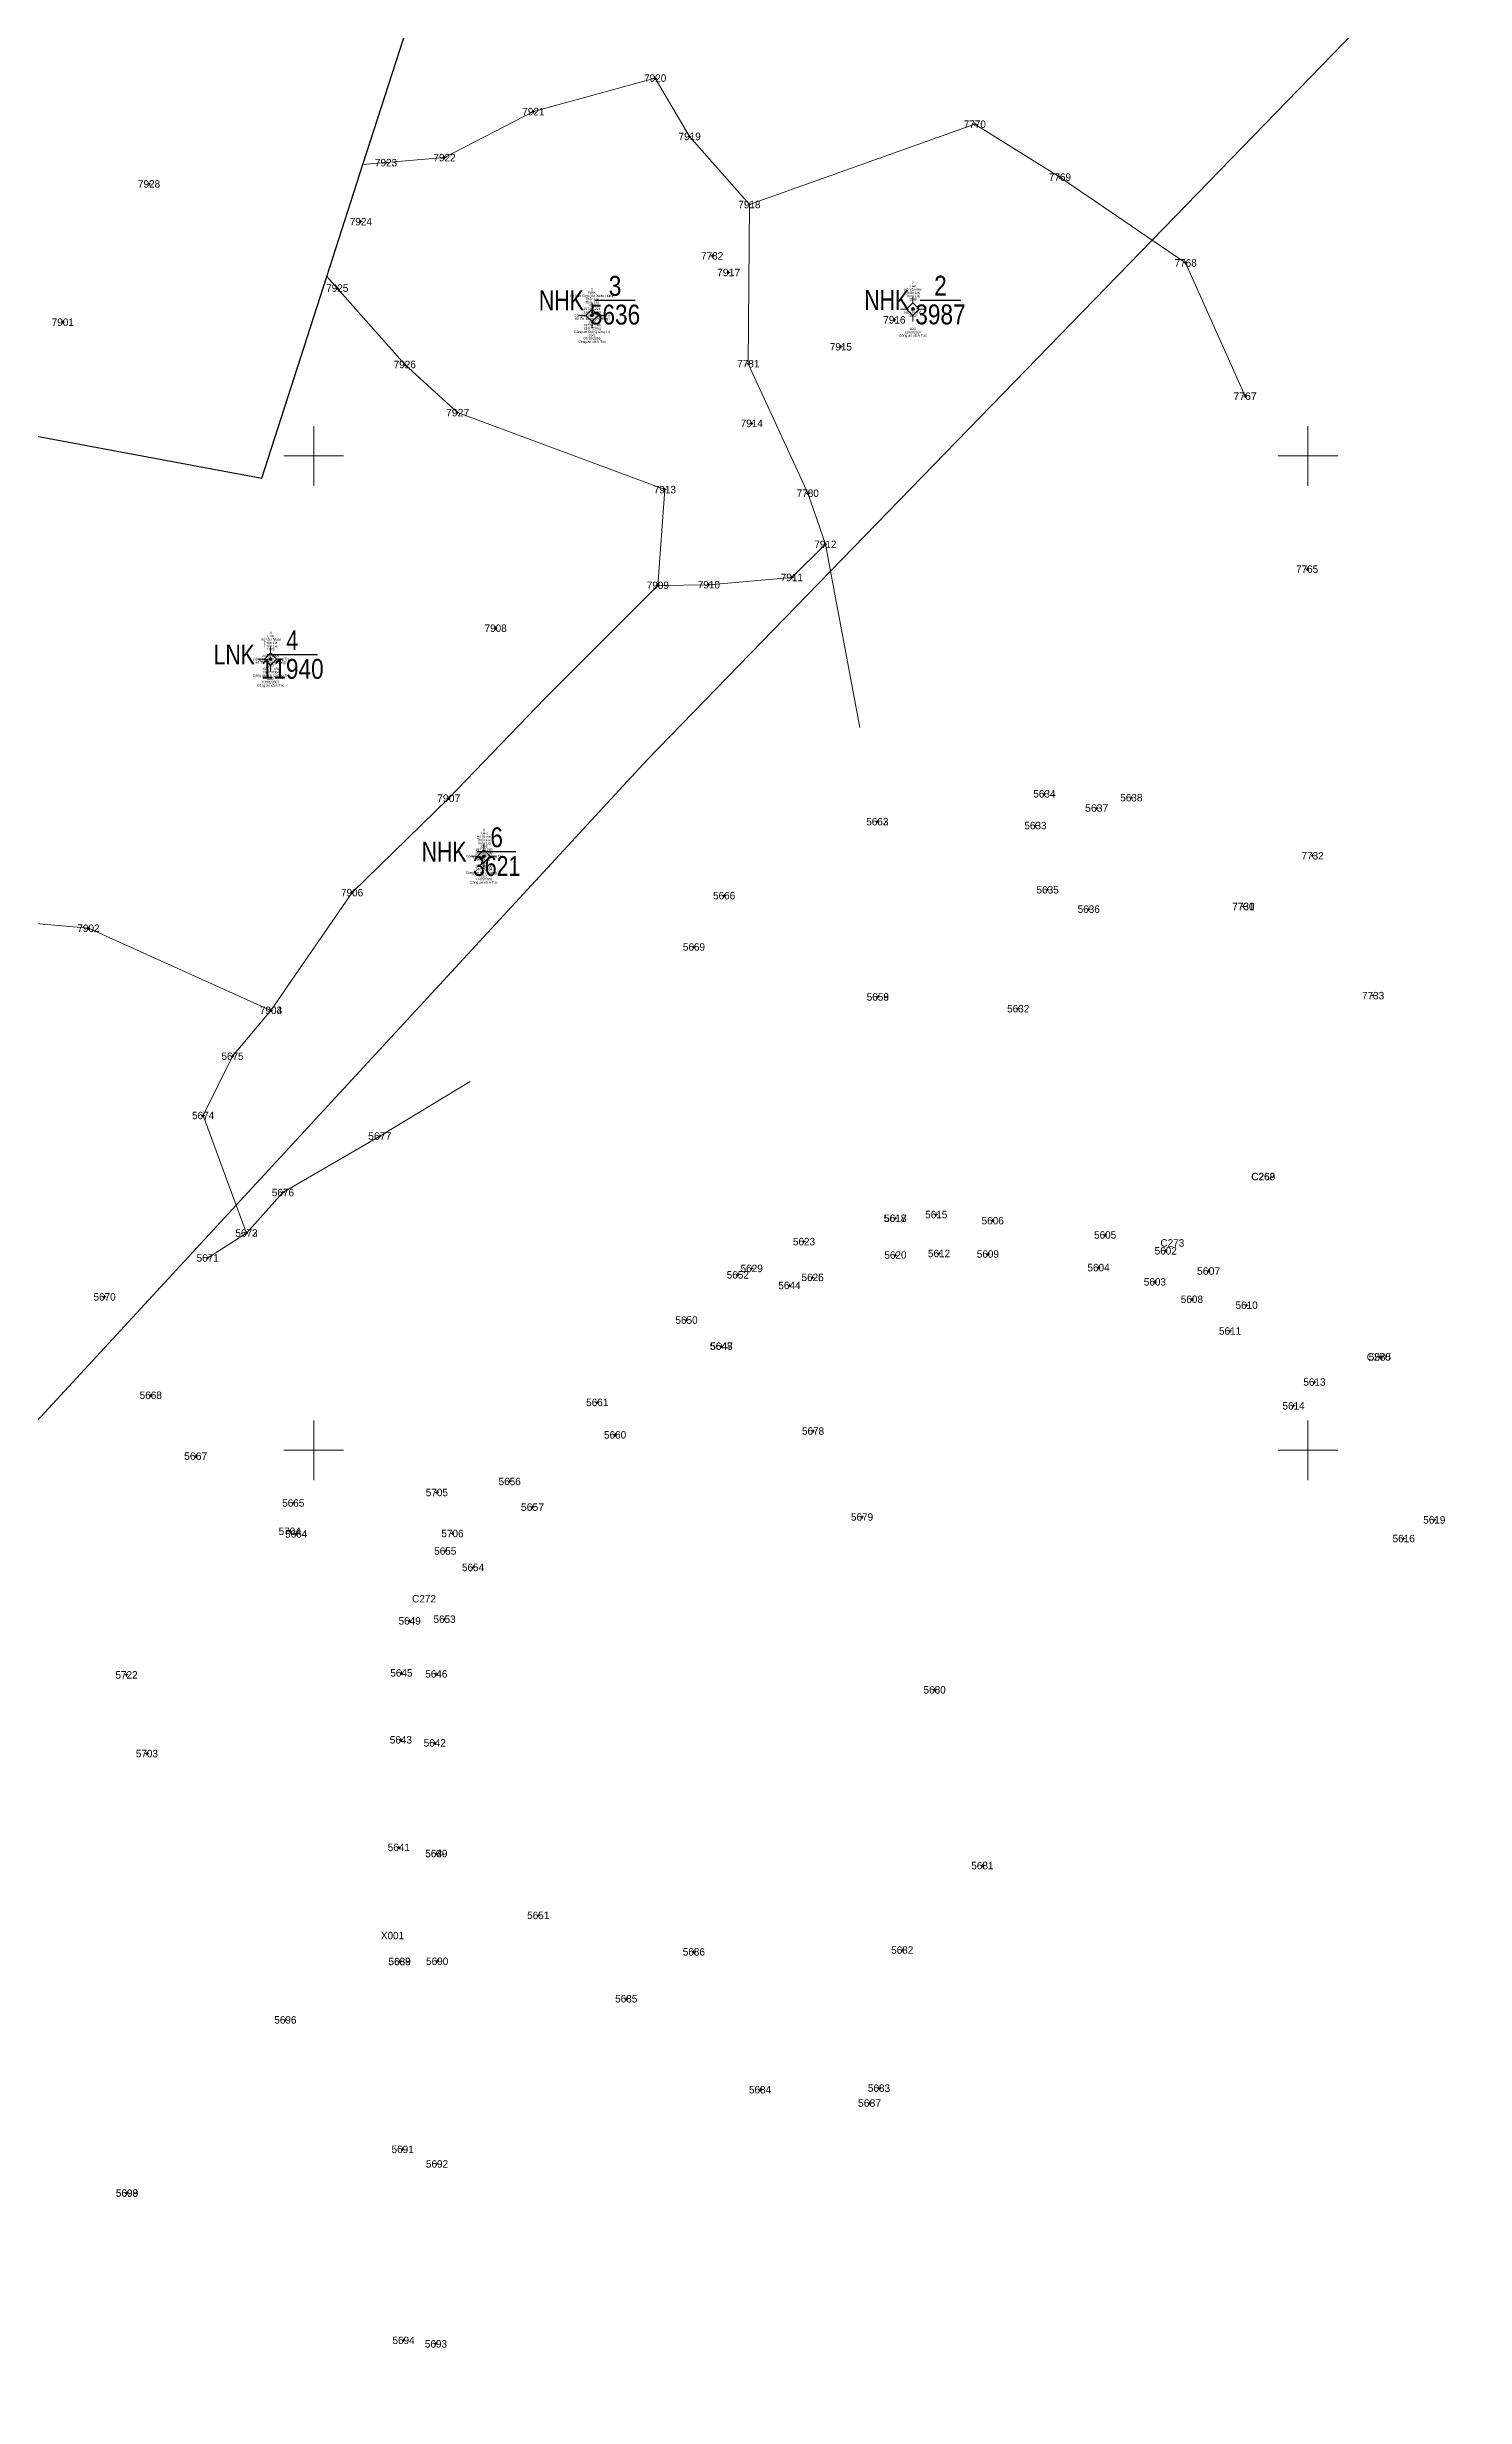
# Model space of a CAD drawing. Header units: metres. Extents: x 548779 to 550236, y 1819638 to 1821293.
# Drawn here: x 549346.3 to 549631.6, y 1820009.6 to 1820482.3 of the extents above; entities that cross this region are included whole.
import ezdxf
from ezdxf.enums import TextEntityAlignment as Align

# ---------------------------------------------------------------- set-up
doc = ezdxf.new("R2010")
doc.units = ezdxf.units.M
doc.header["$LTSCALE"] = 0.6
for name, color, linetype, lineweight in [('10', 7, 'Continuous', 13), ('11', 7, 'Continuous', 13), ('13', 7, 'Continuous', 25), ('4', 7, 'Continuous', 13), ('46', 7, 'Continuous', 13), ('60', 7, 'Continuous', 25), ('63', 7, 'Continuous', 13)]:
    doc.layers.add(name, color=color, linetype=linetype, lineweight=lineweight)
doc.layers.add('15', color=7, linetype='Continuous')
doc.layers.add('5', color=7, linetype='Continuous')

msp = doc.modelspace()

# ---------------------------------------------------------------- hatches: boundary and pattern name
at = {"layer": '11'}
for points in [[(549520.819, 1820429.53, 1), (549520.22, 1820429.53, 1)], [(549456.279, 1820428.27, 1), (549455.679, 1820428.27, 1)], [(549391.63, 1820359.14, 1), (549391.029, 1820359.14, 1)], [(549434.52, 1820319.48, 1), (549433.919, 1820319.48, 1)]]:
    msp.add_hatch(color=256, dxfattribs=at).paths.add_polyline_path(points)

# ---------------------------------------------------------------- linework, layer by layer
at = {"layer": '10'}
for p, q in [((549386.46, 1820243.69), (549384.39, 1820249.31)), ((549378.66, 1820238.68), (549386.46, 1820243.69))]:
    msp.add_line(p, q, dxfattribs=at)
for points in [[(549409.9, 1820458.6), (549424.7, 1820504.46), (549444.92, 1820556.72), (549520.2, 1820578.99), (549587.65, 1820616.18), (549622.33, 1820648.59), (549704.63, 1820761.48), (549687.35, 1820771.91), (549698.88, 1820797.52), (549766.52, 1820914.35)], [(549409.9, 1820458.6), (549426.3, 1820460.01), (549444.18, 1820469.26), (549468.69, 1820476), (549475.62, 1820464.27), (549487.63, 1820450.57)], [(549568.66, 1820443.43), (549550.11, 1820456.08), (549532.98, 1820466.74), (549487.63, 1820450.57)], [(549341.4, 1820404.5), (549389.56, 1820395.55), (549402.65, 1820436.12), (549409.9, 1820458.6)], [(549487.63, 1820450.57), (549487.42, 1820418.55), (549499.38, 1820392.5), (549502.92, 1820382.22)], [(549587.35, 1820412.03), (549575.4, 1820438.83), (549568.66, 1820443.43)], [(549469.22, 1820373.97), (549470.63, 1820393.23), (549428.94, 1820408.71), (549418.3, 1820418.4), (549402.65, 1820436.12)], [(549469.22, 1820373.97), (549479.48, 1820374.1), (549496.17, 1820375.56), (549502.92, 1820382.22)], [(549502.92, 1820382.22), (549503.94, 1820376.79), (549509.82, 1820345.35)], [(549391.39, 1820288.48), (549407.71, 1820312.16), (549427.15, 1820331.15), (549446.46, 1820351.24), (549469.22, 1820373.97)], [(549391.39, 1820288.48), (549354.67, 1820305), (549321.26, 1820307.95)], [(549384.39, 1820249.31), (549377.75, 1820267.34), (549383.66, 1820279.25), (549391.39, 1820288.48)], [(549386.46, 1820243.69), (549393.79, 1820251.83), (549413.28, 1820263.2), (549431.49, 1820274.16)]]:
    msp.add_lwpolyline(points, dxfattribs=at)
at = {"layer": '11'}
for p, q in [((549455.98, 1820430.77), (549455.98, 1820429.52)), ((549520.52, 1820432.03), (549520.52, 1820430.78)), ((549454.73, 1820428.27), (549453.48, 1820428.27)), ((549455.98, 1820427.02), (549455.98, 1820425.77)), ((549458.48, 1820428.27), (549457.23, 1820428.27)), ((549519.27, 1820429.53), (549518.02, 1820429.53)), ((549520.52, 1820428.28), (549520.52, 1820427.03)), ((549523.02, 1820429.53), (549521.77, 1820429.53)), ((549390.08, 1820359.14), (549388.83, 1820359.14)), ((549391.33, 1820361.64), (549391.33, 1820360.39)), ((549393.83, 1820359.14), (549392.58, 1820359.14)), ((549391.33, 1820357.89), (549391.33, 1820356.64)), ((549434.22, 1820321.98), (549434.22, 1820320.73)), ((549432.97, 1820319.48), (549431.72, 1820319.48)), ((549434.22, 1820318.23), (549434.22, 1820316.98)), ((549436.72, 1820319.48), (549435.47, 1820319.48))]:
    msp.add_line(p, q, dxfattribs=at)
for points in [[(549520.52, 1820430.78), (549519.27, 1820429.53), (549520.52, 1820428.28), (549521.77, 1820429.53)], [(549455.98, 1820429.52), (549454.73, 1820428.27), (549455.98, 1820427.02), (549457.23, 1820428.27)], [(549391.33, 1820360.39), (549390.08, 1820359.14), (549391.33, 1820357.89), (549392.58, 1820359.14)], [(549434.22, 1820320.73), (549432.97, 1820319.48), (549434.22, 1820318.23), (549435.47, 1820319.48)]]:
    msp.add_lwpolyline(points, close=True, dxfattribs=at)
for centre in [(549520.52, 1820429.53), (549455.98, 1820428.27), (549391.329, 1820359.14), (549434.22, 1820319.48)]:
    msp.add_circle(centre, 0.3, dxfattribs=at)
at = {"layer": '13'}
for p, q in [((549456.54, 1820431.32), (549464.68, 1820431.32)), ((549522, 1820431.36), (549530.14, 1820431.36)), ((549390.61, 1820360.06), (549400.73, 1820360.06)), ((549432.9, 1820320.4), (549440.68, 1820320.4))]:
    msp.add_line(p, q, dxfattribs=at)
at = {"layer": '4'}
for p, q in [((549469, 1820476), (549468.38, 1820476)), ((549468.69, 1820475.68), (549468.69, 1820476.31)), ((549444.5, 1820469.26), (549443.87, 1820469.26)), ((549444.18, 1820468.95), (549444.18, 1820469.57)), ((549475.93, 1820464.27), (549475.3, 1820464.27)), ((549475.62, 1820463.96), (549475.62, 1820464.59)), ((549533.29, 1820466.74), (549532.67, 1820466.74)), ((549532.98, 1820466.43), (549532.98, 1820467.06)), ((549414.84, 1820459), (549414.21, 1820459)), ((549414.53, 1820458.69), (549414.53, 1820459.32)), ((549426.61, 1820460.01), (549425.99, 1820460.01)), ((549426.3, 1820459.7), (549426.3, 1820460.32)), ((549367.17, 1820454.72), (549366.55, 1820454.72)), ((549366.86, 1820454.41), (549366.86, 1820455.03)), ((549550.42, 1820456.08), (549549.8, 1820456.08)), ((549550.11, 1820455.76), (549550.11, 1820456.39)), ((549487.95, 1820450.57), (549487.32, 1820450.57)), ((549487.63, 1820450.26), (549487.63, 1820450.89)), ((549409.8, 1820447.13), (549409.17, 1820447.13)), ((549409.48, 1820446.81), (549409.48, 1820447.44)), ((549480.45, 1820440.23), (549479.82, 1820440.23)), ((549480.14, 1820439.91), (549480.14, 1820440.54)), ((549575.4, 1820438.51), (549575.4, 1820439.14)), ((549483.77, 1820436.91), (549483.14, 1820436.91)), ((549483.46, 1820436.6), (549483.46, 1820437.22)), ((549575.71, 1820438.83), (549575.08, 1820438.83)), ((549405.04, 1820433.77), (549404.41, 1820433.77)), ((549404.73, 1820433.46), (549404.73, 1820434.08)), ((549349.83, 1820426.9), (549349.2, 1820426.9)), ((549349.51, 1820426.58), (549349.51, 1820427.21)), ((549517.11, 1820427.38), (549516.49, 1820427.38)), ((549516.8, 1820427.07), (549516.8, 1820427.69)), ((549506.35, 1820421.96), (549505.72, 1820421.96)), ((549506.04, 1820421.65), (549506.04, 1820422.27)), ((549418.61, 1820418.4), (549417.99, 1820418.4)), ((549418.3, 1820418.09), (549418.3, 1820418.71)), ((549487.73, 1820418.55), (549487.11, 1820418.55)), ((549487.42, 1820418.24), (549487.42, 1820418.86)), ((549587.66, 1820412.03), (549587.03, 1820412.03)), ((549587.35, 1820411.71), (549587.35, 1820412.34)), ((549429.25, 1820408.71), (549428.63, 1820408.71)), ((549428.94, 1820408.4), (549428.94, 1820409.03)), ((549488.42, 1820406.55), (549487.8, 1820406.55)), ((549488.11, 1820406.24), (549488.11, 1820406.86)), ((549470.94, 1820393.23), (549470.32, 1820393.23)), ((549470.63, 1820392.92), (549470.63, 1820393.54)), ((549499.69, 1820392.5), (549499.06, 1820392.5)), ((549499.38, 1820392.19), (549499.38, 1820392.81)), ((549502.92, 1820381.9), (549502.92, 1820382.53)), ((549503.23, 1820382.22), (549502.6, 1820382.22)), ((549469.53, 1820373.97), (549468.91, 1820373.97)), ((549469.22, 1820373.66), (549469.22, 1820374.28)), ((549479.79, 1820374.1), (549479.17, 1820374.1)), ((549479.48, 1820373.78), (549479.48, 1820374.41)), ((549496.49, 1820375.56), (549495.86, 1820375.56)), ((549496.17, 1820375.24), (549496.17, 1820375.87)), ((549600.15, 1820377.23), (549599.53, 1820377.23)), ((549599.84, 1820376.92), (549599.84, 1820377.54)), ((549436.9, 1820365.35), (549436.28, 1820365.35)), ((549436.59, 1820365.03), (549436.59, 1820365.66)), ((549427.46, 1820331.15), (549426.83, 1820331.15)), ((549427.15, 1820330.84), (549427.15, 1820331.47)), ((549547.29, 1820332.04), (549546.66, 1820332.04)), ((549546.98, 1820331.73), (549546.98, 1820332.35)), ((549564.78, 1820331.26), (549564.16, 1820331.26)), ((549564.47, 1820330.95), (549564.47, 1820331.58)), ((549513.67, 1820326.44), (549513.05, 1820326.44)), ((549513.67, 1820326.44), (549513.05, 1820326.44)), ((549513.36, 1820326.12), (549513.36, 1820326.75)), ((549513.36, 1820326.13), (549513.36, 1820326.75)), ((549545.18, 1820325.35), (549545.18, 1820325.97)), ((549557.82, 1820329.18), (549557.2, 1820329.18)), ((549557.51, 1820328.87), (549557.51, 1820329.49)), ((549545.49, 1820325.66), (549544.86, 1820325.66)), ((549601.24, 1820319.58), (549600.62, 1820319.58)), ((549600.93, 1820319.27), (549600.93, 1820319.89)), ((549408.02, 1820312.16), (549407.4, 1820312.16)), ((549407.71, 1820311.85), (549407.71, 1820312.47)), ((549482.86, 1820311.56), (549482.24, 1820311.56)), ((549482.55, 1820311.24), (549482.55, 1820311.87)), ((549547.95, 1820312.74), (549547.32, 1820312.74)), ((549547.63, 1820312.43), (549547.63, 1820313.05)), ((549556.21, 1820308.84), (549555.59, 1820308.84)), ((549555.9, 1820308.53), (549555.9, 1820309.15)), ((549587.33, 1820309.4), (549586.7, 1820309.4)), ((549587.34, 1820309.37), (549586.71, 1820309.37)), ((549587.01, 1820309.09), (549587.01, 1820309.71)), ((549587.02, 1820309.06), (549587.02, 1820309.69)), ((549354.98, 1820305), (549354.35, 1820305)), ((549354.67, 1820304.68), (549354.67, 1820305.31)), ((549476.79, 1820301.23), (549476.17, 1820301.23)), ((549476.48, 1820300.92), (549476.48, 1820301.55)), ((549391.7, 1820288.49), (549391.07, 1820288.49)), ((549391.71, 1820288.48), (549391.08, 1820288.48)), ((549391.39, 1820288.18), (549391.39, 1820288.8)), ((549391.39, 1820288.17), (549391.39, 1820288.8)), ((549513.77, 1820291.17), (549513.15, 1820291.17)), ((549513.78, 1820291.18), (549513.16, 1820291.18)), ((549513.46, 1820290.85), (549513.46, 1820291.48)), ((549513.47, 1820290.87), (549513.47, 1820291.49)), ((549542.02, 1820288.81), (549541.4, 1820288.81)), ((549541.71, 1820288.49), (549541.71, 1820289.12)), ((549613.41, 1820291.44), (549612.78, 1820291.44)), ((549613.1, 1820291.13), (549613.1, 1820291.75)), ((549383.97, 1820279.25), (549383.34, 1820279.25)), ((549383.66, 1820278.94), (549383.66, 1820279.56)), ((549378.06, 1820267.34), (549377.44, 1820267.34)), ((549377.75, 1820267.03), (549377.75, 1820267.65)), ((549413.59, 1820263.2), (549412.97, 1820263.2)), ((549413.28, 1820262.88), (549413.28, 1820263.51)), ((549394.11, 1820251.83), (549393.48, 1820251.83)), ((549393.79, 1820251.52), (549393.79, 1820252.14)), ((549517.29, 1820246.66), (549516.66, 1820246.66)), ((549517.3, 1820246.66), (549516.67, 1820246.66)), ((549516.97, 1820246.35), (549516.97, 1820246.97)), ((549516.99, 1820246.35), (549516.99, 1820246.97)), ((549525.53, 1820247.41), (549524.9, 1820247.41)), ((549525.22, 1820247.1), (549525.22, 1820247.73)), ((549536.88, 1820246.18), (549536.26, 1820246.18)), ((549536.57, 1820245.87), (549536.57, 1820246.49)), ((549386.77, 1820243.69), (549386.15, 1820243.69)), ((549386.77, 1820243.69), (549386.15, 1820243.69)), ((549386.46, 1820243.37), (549386.46, 1820244)), ((549386.46, 1820243.38), (549386.46, 1820244)), ((549498.92, 1820241.96), (549498.29, 1820241.96)), ((549498.61, 1820241.65), (549498.61, 1820242.28)), ((549559.51, 1820243.31), (549558.89, 1820243.31)), ((549559.2, 1820242.99), (549559.2, 1820243.62)), ((549378.97, 1820238.68), (549378.35, 1820238.68)), ((549378.66, 1820238.37), (549378.66, 1820238.99)), ((549488.41, 1820236.57), (549487.79, 1820236.57)), ((549488.1, 1820236.25), (549488.1, 1820236.88)), ((549517.33, 1820239.27), (549516.71, 1820239.27)), ((549517.02, 1820238.96), (549517.02, 1820239.58)), ((549526.09, 1820239.58), (549525.47, 1820239.58)), ((549525.78, 1820239.27), (549525.78, 1820239.9)), ((549535.93, 1820239.47), (549535.3, 1820239.47)), ((549535.61, 1820239.16), (549535.61, 1820239.78)), ((549558.18, 1820236.75), (549557.56, 1820236.75)), ((549557.87, 1820236.44), (549557.87, 1820237.06)), ((549571.7, 1820240.12), (549571.08, 1820240.12)), ((549571.39, 1820239.81), (549571.39, 1820240.44)), ((549580.33, 1820236.05), (549579.7, 1820236.05)), ((549580.01, 1820235.74), (549580.01, 1820236.36)), ((549357.91, 1820230.54), (549357.91, 1820231.16)), ((549485.61, 1820235.28), (549484.99, 1820235.28)), ((549485.3, 1820234.97), (549485.3, 1820235.59)), ((549496, 1820233.15), (549495.38, 1820233.15)), ((549495.69, 1820232.84), (549495.69, 1820233.46)), ((549500.67, 1820234.77), (549500.04, 1820234.77)), ((549500.67, 1820234.77), (549500.04, 1820234.77)), ((549500.35, 1820234.46), (549500.35, 1820235.08)), ((549500.35, 1820234.46), (549500.35, 1820235.08)), ((549569.51, 1820233.87), (549568.89, 1820233.87)), ((549569.2, 1820233.56), (549569.2, 1820234.19)), ((549358.22, 1820230.85), (549357.6, 1820230.85)), ((549474.99, 1820225.87), (549474.99, 1820226.49)), ((549576.96, 1820230.36), (549576.34, 1820230.36)), ((549576.65, 1820230.05), (549576.65, 1820230.67)), ((549587.98, 1820229.17), (549587.35, 1820229.17)), ((549587.66, 1820228.86), (549587.66, 1820229.48)), ((549475.3, 1820226.18), (549474.68, 1820226.18)), ((549584.65, 1820223.99), (549584.02, 1820223.99)), ((549584.33, 1820223.68), (549584.33, 1820224.3)), ((549482.32, 1820220.93), (549481.69, 1820220.93)), ((549482.33, 1820220.94), (549481.7, 1820220.94)), ((549482, 1820220.62), (549482, 1820221.24)), ((549482.01, 1820220.62), (549482.01, 1820221.25)), ((549614.8, 1820218.77), (549614.17, 1820218.77)), ((549614.48, 1820218.45), (549614.48, 1820219.08)), ((549601.61, 1820213.72), (549600.99, 1820213.72)), ((549601.3, 1820213.41), (549601.3, 1820214.03)), ((549367.52, 1820211.06), (549366.9, 1820211.06)), ((549367.21, 1820210.75), (549367.21, 1820211.37)), ((549457.34, 1820209.62), (549456.71, 1820209.62)), ((549457.03, 1820209.31), (549457.03, 1820209.93)), ((549597.41, 1820208.94), (549596.79, 1820208.94)), ((549597.1, 1820208.63), (549597.1, 1820209.25)), ((549460.93, 1820203.1), (549460.31, 1820203.1)), ((549460.62, 1820202.79), (549460.62, 1820203.42)), ((549500.75, 1820203.87), (549500.12, 1820203.87)), ((549500.44, 1820203.56), (549500.44, 1820204.18)), ((549376.56, 1820198.81), (549375.93, 1820198.81)), ((549376.25, 1820198.5), (549376.25, 1820199.12)), ((549439.72, 1820193.72), (549439.1, 1820193.72)), ((549439.41, 1820193.41), (549439.41, 1820194.03)), ((549396.19, 1820189.39), (549395.57, 1820189.39)), ((549395.88, 1820189.08), (549395.88, 1820189.7)), ((549425.08, 1820191.5), (549424.45, 1820191.5)), ((549424.76, 1820191.19), (549424.76, 1820191.81)), ((549444, 1820188.24), (549444, 1820188.87)), ((549395.17, 1820183.39), (549395.17, 1820184.02)), ((549444.32, 1820188.56), (549443.69, 1820188.56)), ((549510.61, 1820186.57), (549509.99, 1820186.57)), ((549510.3, 1820186.26), (549510.3, 1820186.88)), ((549625.73, 1820185.99), (549625.11, 1820185.99)), ((549625.42, 1820185.67), (549625.42, 1820186.3)), ((549395.48, 1820183.7), (549394.85, 1820183.7)), ((549396.77, 1820183.18), (549396.15, 1820183.18)), ((549396.46, 1820182.87), (549396.46, 1820183.49)), ((549426.77, 1820179.73), (549426.15, 1820179.73)), ((549426.46, 1820179.42), (549426.46, 1820180.04)), ((549428.21, 1820183.26), (549427.59, 1820183.26)), ((549427.9, 1820182.95), (549427.9, 1820183.58)), ((549619.57, 1820182.24), (549618.94, 1820182.24)), ((549619.25, 1820181.92), (549619.25, 1820182.55)), ((549432.36, 1820176.43), (549431.74, 1820176.43)), ((549432.05, 1820176.12), (549432.05, 1820176.74)), ((549419.6, 1820165.68), (549418.98, 1820165.68)), ((549419.29, 1820165.37), (549419.29, 1820165.99)), ((549426.63, 1820166.01), (549426, 1820166.01)), ((549426.31, 1820165.69), (549426.31, 1820166.32)), ((549417.63, 1820154.91), (549417.63, 1820155.54)), ((549362.64, 1820154.81), (549362.02, 1820154.81)), ((549362.33, 1820154.5), (549362.33, 1820155.12)), ((549417.94, 1820155.22), (549417.32, 1820155.22)), ((549424.96, 1820155.01), (549424.33, 1820155.01)), ((549424.65, 1820154.7), (549424.65, 1820155.32)), ((549525.21, 1820151.81), (549524.59, 1820151.81)), ((549524.9, 1820151.5), (549524.9, 1820152.12)), ((549417.83, 1820141.75), (549417.21, 1820141.75)), ((549417.52, 1820141.44), (549417.52, 1820142.07)), ((549424.34, 1820140.81), (549424.34, 1820141.44)), ((549366.75, 1820138.99), (549366.12, 1820138.99)), ((549366.43, 1820138.68), (549366.43, 1820139.3)), ((549424.65, 1820141.13), (549424.02, 1820141.13)), ((549417.42, 1820120.12), (549416.8, 1820120.12)), ((549417.11, 1820119.81), (549417.11, 1820120.43)), ((549424.97, 1820118.91), (549424.34, 1820118.91)), ((549424.97, 1820118.88), (549424.35, 1820118.88)), ((549424.66, 1820118.6), (549424.66, 1820119.22)), ((549424.66, 1820118.57), (549424.66, 1820119.19)), ((549534.82, 1820116.46), (549534.2, 1820116.46)), ((549534.51, 1820116.14), (549534.51, 1820116.77)), ((549445.47, 1820106.44), (549444.85, 1820106.44)), ((549445.16, 1820106.13), (549445.16, 1820106.76)), ((549476.78, 1820099.1), (549476.15, 1820099.1)), ((549476.46, 1820098.79), (549476.46, 1820099.41)), ((549518.69, 1820099.47), (549518.07, 1820099.47)), ((549518.38, 1820099.16), (549518.38, 1820099.78)), ((549417.57, 1820097.14), (549416.94, 1820097.14)), ((549417.59, 1820097.17), (549416.97, 1820097.17)), ((549417.26, 1820096.83), (549417.26, 1820097.46)), ((549417.28, 1820096.86), (549417.28, 1820097.49)), ((549425.14, 1820097.21), (549424.52, 1820097.21)), ((549424.83, 1820096.9), (549424.83, 1820097.53)), ((549463.18, 1820089.67), (549462.55, 1820089.67)), ((549462.86, 1820089.36), (549462.86, 1820089.98)), ((549394.6, 1820085.42), (549393.98, 1820085.42)), ((549394.29, 1820085.11), (549394.29, 1820085.73)), ((549490.09, 1820071.37), (549489.46, 1820071.37)), ((549489.78, 1820071.05), (549489.78, 1820071.68)), ((549514.01, 1820071.69), (549513.39, 1820071.69)), ((549513.7, 1820071.38), (549513.7, 1820072.01)), ((549512.11, 1820068.69), (549511.48, 1820068.69)), ((549511.8, 1820068.37), (549511.8, 1820069)), ((549418.19, 1820059.38), (549417.56, 1820059.38)), ((549417.88, 1820059.06), (549417.88, 1820059.69)), ((549425.1, 1820056.44), (549424.48, 1820056.44)), ((549424.79, 1820056.13), (549424.79, 1820056.76)), ((549362.72, 1820050.57), (549362.09, 1820050.57)), ((549362.75, 1820050.6), (549362.13, 1820050.6)), ((549362.41, 1820050.26), (549362.41, 1820050.88)), ((549362.44, 1820050.29), (549362.44, 1820050.92)), ((549418.37, 1820020.96), (549417.75, 1820020.96)), ((549418.06, 1820020.65), (549418.06, 1820021.27)), ((549424.88, 1820020.25), (549424.25, 1820020.25)), ((549424.57, 1820019.94), (549424.57, 1820020.56))]:
    msp.add_line(p, q, dxfattribs=at)
at = {"layer": '46'}
for points in [[(549384.39, 1820249.31), (549467.1, 1820338.87), (549503.94, 1820376.79), (549568.66, 1820443.43), (549938, 1820823.69)], [(548969.44, 1819800), (549166.27, 1820013.12), (549210.8, 1820061.34), (549263.07, 1820117.95), (549384.39, 1820249.31)]]:
    msp.add_lwpolyline(points, dxfattribs=at)
at = {"layer": '60'}
for points in [[(549409.9, 1820458.6), (549424.7, 1820504.46), (549444.92, 1820556.72), (549520.2, 1820578.99), (549587.65, 1820616.18), (549622.33, 1820648.59), (549704.63, 1820761.48), (549687.35, 1820771.91), (549698.88, 1820797.52), (549766.52, 1820914.35)], [(549938, 1820823.69), (549568.66, 1820443.43), (549503.94, 1820376.79)], [(549341.4, 1820404.5), (549389.56, 1820395.55), (549402.65, 1820436.12), (549409.9, 1820458.6)], [(549503.94, 1820376.79), (549467.1, 1820338.87), (549384.39, 1820249.31), (549263.07, 1820117.95), (549210.8, 1820061.34), (549166.27, 1820013.12), (549164.49, 1820013.94)]]:
    msp.add_lwpolyline(points, dxfattribs=at)
at = {"layer": '63'}
for p, q in [((549400, 1820394), (549400, 1820406)), ((549600, 1820394), (549600, 1820406)), ((549394, 1820400), (549406, 1820400)), ((549594, 1820400), (549606, 1820400)), ((549400, 1820194), (549400, 1820206)), ((549600, 1820194), (549600, 1820206)), ((549394, 1820200), (549406, 1820200)), ((549594, 1820200), (549606, 1820200))]:
    msp.add_line(p, q, dxfattribs=at)

# ---------------------------------------------------------------- texts
at = {"layer": '13'}
for s, width, p in [('3', 0.85, (549460.61, 1820432.21)), ('2', 0.85, (549526.07, 1820432.25)), ('5636', 0.85, (549460.61, 1820426.43)), ('3987', 0.85, (549526.07, 1820426.47)), ('4', 0.8, (549395.67, 1820360.95)), ('11940', 0.85, (549395.67, 1820355.17)), ('6', 0.85, (549436.795, 1820321.29)), ('3621', 0.8, (549436.79, 1820315.51))]:
    msp.add_text(s, height=4, dxfattribs=dict(at, width=width)).set_placement(p, align=Align.CENTER)
at = {"layer": '13', "width": 0.8}
for s, p in [('NHK ', (549455.52, 1820429.32)), ('NHK ', (549520.98, 1820429.36)), ('LNK ', (549389.35, 1820358.06)), ('NHK ', (549431.93, 1820318.4))]:
    msp.add_text(s, height=4, dxfattribs=at).set_placement(p, align=Align.RIGHT)
at = {"layer": '15'}
for s, p in [('NHK', (549520.525, 1820433.9)), ('Hồ Văn Cơn (Hồ Xuân Hùng)', (549455.975, 1820431.98)), ('Thôn Lìa', (549455.975, 1820431.32)), ('Thôn Lìa', (549455.975, 1820430.66)), ('NHK', (549455.985, 1820432.64)), ('Hồ Văn Mư', (549520.525, 1820433.24)), ('Thôn Lìa', (549520.515, 1820432.58)), ('Thôn Lìa', (549520.515, 1820431.92)), ('Công an tỉnh Quảng Trị', (549455.98, 1820428.02)), ('Công an tỉnh Quảng Trị', (549455.98, 1820424.72)), ('Hồ Thị Beng (Pỉ Móng)', (549455.985, 1820427.36)), ('13/07/2004', (549455.98, 1820428.68)), ('13/07/2004', (549455.98, 1820425.38)), ('11/06/2007', (549520.525, 1820424.66)), ('Hồ Thị Thổ', (549520.515, 1820428.62)), ('Công an xã A Túc', (549455.975, 1820422.74)), ('07/10/2005', (549455.985, 1820423.4)), ('Công an xã A Túc', (549520.515, 1820424)), ('LNK', (549391.33, 1820363.51)), ('Công an tỉnh Quảng Trị', (549391.33, 1820358.89)), ('Hồ Thị Lông (Lôông)', (549391.325, 1820358.23)), ('Hồ Văn Moai', (549391.33, 1820362.85)), ('20/09/1999', (549391.335, 1820359.55)), ('Thôn Lìa', (549391.325, 1820362.19)), ('Thôn Lìa', (549391.325, 1820361.53)), ('Công an tỉnh Quảng Trị', (549391.33, 1820355.59)), ('Công an xã A Túc', (549391.325, 1820353.61)), ('03/01/2007', (549391.335, 1820354.27)), ('13/07/2004', (549391.33, 1820356.25)), ('197201189', (549391.335, 1820356.91)), ('197121093', (549434.225, 1820320.55)), ('Thôn Lìa', (549434.215, 1820322.53)), ('Thôn Lìa', (549434.215, 1820321.87)), ('NHK', (549434.225, 1820323.85)), ('Công an tỉnh Quảng Trị', (549434.22, 1820319.23)), ('Công an tỉnh Quảng Trị', (549434.22, 1820315.93)), ('20/09/1999', (549434.225, 1820319.89)), ('14/07/2004', (549434.22, 1820316.59)), ('197201295', (549434.225, 1820317.25)), ('Hồ Thị Dỉ', (549434.225, 1820318.57)), ('Công an xã A Túc', (549434.215, 1820313.95)), ('11/05/2007', (549434.225, 1820314.61))]:
    msp.add_text(s, height=0.5, dxfattribs=at).set_placement(p, align=Align.CENTER)
for s, width, p in [('2', 0.85, (549520.52, 1820434.56)), ('197201221', 0.95, (549455.98, 1820429.34)), ('1990', 0.95, (549455.975, 1820430)), ('3', 0.9, (549455.985, 1820433.3)), ('1946', 0.95, (549520.52, 1820431.26)), ('197201246', 0.95, (549455.98, 1820426.04)), ('1985', 0.95, (549455.975, 1820426.7)), ('1967', 0.95, (549520.515, 1820427.96)), ('10/2', 0.95, (549520.515, 1820425.32)), ('16/2', 0.95, (549455.975, 1820424.06)), ('4', 0.85, (549391.33, 1820364.17)), ('.........', 0.95, (549391.335, 1820360.21)), ('1978', 0.95, (549391.325, 1820360.87)), ('1987', 0.95, (549391.325, 1820357.57)), ('22/2', 0.95, (549391.325, 1820354.93)), ('Hồ Khoai', 0.95, (549434.225, 1820323.19)), ('1980', 0.95, (549434.215, 1820321.21)), ('6', 0.85, (549434.22, 1820324.51)), ('1985', 0.95, (549434.215, 1820317.91)), ('22/2', 0.95, (549434.215, 1820315.27))]:
    msp.add_text(s, height=0.5, dxfattribs=dict(at, width=width)).set_placement(p, align=Align.CENTER)
at = {"layer": '5'}
for s, p in [('7920', (549468.69, 1820475.25)), ('7921', (549444.18, 1820468.51)), ('7770', (549532.98, 1820465.99)), ('7919', (549475.62, 1820463.52)), ('7923', (549414.535, 1820458.25)), ('7922', (549426.305, 1820459.26)), ('7928', (549366.86, 1820453.97)), ('7769', (549550.11, 1820455.33)), ('7918', (549487.63, 1820449.82)), ('7924', (549409.48, 1820446.38)), ('7782', (549480.145, 1820439.48)), ('7768', (549575.4, 1820438.08)), ('7925', (549404.73, 1820433.02)), ('7901', (549349.51, 1820426.15)), ('7916', (549516.805, 1820426.63)), ('7915', (549506.04, 1820421.21)), ('7926', (549418.305, 1820417.65)), ('7781', (549487.42, 1820417.8)), ('7914', (549488.11, 1820405.8)), ('7913', (549470.635, 1820392.48)), ('7780', (549499.38, 1820391.75)), ('7912', (549502.925, 1820381.47)), ('7765', (549599.84, 1820376.48)), ('7909', (549469.22, 1820373.22)), ('7910', (549479.48, 1820373.35)), ('7911', (549496.17, 1820374.81)), ('7908', (549436.59, 1820364.6)), ('5634', (549546.98, 1820331.29)), ('5638', (549564.47, 1820330.51)), ('5662', (549513.365, 1820325.69)), ('5663', (549513.365, 1820325.69)), ('5633', (549545.185, 1820324.91)), ('7732', (549600.935, 1820318.83)), ('7906', (549407.715, 1820311.41)), ('5666', (549482.555, 1820310.81)), ('5635', (549547.63, 1820311.99)), ('5636', (549555.905, 1820308.09)), ('7730', (549587.01, 1820308.65)), ('7731', (549587.02, 1820308.62)), ('7902', (549354.675, 1820304.25)), ('5669', (549476.48, 1820300.48)), ('7904', (549391.39, 1820287.73)), ('7903', (549391.395, 1820287.74)), ('5659', (549513.46, 1820290.42)), ('5658', (549513.47, 1820290.43)), ('5632', (549541.715, 1820288.06)), ('7733', (549613.105, 1820290.69)), ('5675', (549383.66, 1820278.5)), ('5674', (549377.75, 1820266.59)), ('C268 ', (549591.26, 1820254.31)), ('C269 ', (549591.31, 1820254.29)), ('5676', (549393.795, 1820251.08)), ('5618', (549516.99, 1820245.91)), ('5615', (549525.22, 1820246.66)), ('5606', (549536.575, 1820245.43)), ('5672', (549386.465, 1820242.94)), ('5673', (549386.465, 1820242.94)), ('5623', (549498.615, 1820241.21)), ('5605', (549559.2, 1820242.56)), ('5602', (549571.395, 1820239.37)), ('C273 ', (549573, 1820240.95)), ('5671', (549378.66, 1820237.93)), ('5652', (549485.305, 1820234.53)), ('5629', (549488.1, 1820235.82)), ('5620', (549517.02, 1820238.52)), ('5612', (549525.785, 1820238.83)), ('5609', (549535.61, 1820238.72)), ('5604', (549557.87, 1820236)), ('5670', (549357.91, 1820230.1)), ('5644', (549495.69, 1820232.4)), ('5625', (549500.35, 1820234.02)), ('5626', (549500.355, 1820234.02)), ('5603', (549569.205, 1820233.12)), ('5608', (549576.65, 1820229.61)), ('5650', (549474.99, 1820225.43)), ('5610', (549587.66, 1820228.42)), ('5648', (549482.01, 1820220.19)), ('5611', (549584.33, 1820223.24)), ('C270 ', (549614.49, 1820218.01)), ('5585', (549614.48, 1820218.02)), ('5613', (549601.305, 1820212.97)), ('5668', (549367.21, 1820210.31)), ('5661', (549457.03, 1820208.87)), ('5614', (549597.1, 1820208.19)), ('5660', (549460.62, 1820202.35)), ('5678', (549500.44, 1820203.12)), ('5656', (549439.415, 1820192.97)), ('5665', (549395.88, 1820188.64)), ('5705', (549424.76, 1820190.75)), ('5704', (549395.17, 1820182.95)), ('5664', (549396.46, 1820182.43)), ('5706', (549427.905, 1820182.51)), ('5679', (549510.3, 1820185.82)), ('5619', (549625.42, 1820185.24)), ('5655', (549426.46, 1820178.98)), ('5616', (549619.255, 1820181.49)), ('5654', (549432.05, 1820175.68)), ('C272 ', (549422.46, 1820169.38)), ('5649', (549419.29, 1820164.93)), ('5653', (549426.315, 1820165.26)), ('5722', (549362.335, 1820154.06)), ('5645', (549417.63, 1820154.47)), ('5646', (549424.655, 1820154.26)), ('5680', (549524.9, 1820151.06)), ('5643', (549417.525, 1820141)), ('5642', (549424.345, 1820140.38)), ('5703', (549366.435, 1820138.24)), ('5641', (549417.11, 1820119.37)), ('5640', (549424.66, 1820118.16)), ('5639', (549424.66, 1820118.13)), ('5681', (549534.51, 1820115.71)), ('5651', (549445.16, 1820105.69)), ('X001 ', (549416.125, 1820101.63)), ('5686', (549476.465, 1820098.35)), ('5682', (549518.385, 1820098.72)), ('5688', (549417.26, 1820096.39)), ('5689', (549417.28, 1820096.42)), ('5690', (549424.83, 1820096.46)), ('5685', (549462.86, 1820088.92)), ('5696', (549394.295, 1820084.67)), ('5684', (549489.78, 1820070.62)), ('5683', (549513.705, 1820070.94)), ('5691', (549417.88, 1820058.63)), ('5692', (549424.795, 1820055.69)), ('5698', (549362.41, 1820049.82)), ('5699', (549362.44, 1820049.85)), ('5694', (549418.06, 1820020.21)), ('5693', (549424.575, 1820019.5))]:
    msp.add_text(s, height=1.5, dxfattribs=at).set_placement(p, align=Align.CENTER)
at = {"layer": '5', "width": 1.05}
for s, p in [('7917', (549483.46, 1820436.16)), ('7767', (549587.35, 1820411.28)), ('7927', (549428.94, 1820407.96)), ('7907', (549427.15, 1820330.4)), ('5637', (549557.51, 1820328.43)), ('5677', (549413.28, 1820262.45)), ('5617', (549516.97, 1820245.91)), ('5607', (549580.01, 1820235.3)), ('5647', (549482, 1820220.18)), ('5667', (549376.25, 1820198.06)), ('5657', (549444, 1820187.81)), ('5687', (549511.8, 1820067.94))]:
    msp.add_text(s, height=1.5, dxfattribs=at).set_placement(p, align=Align.CENTER)

doc.saveas('drawing.dxf')
